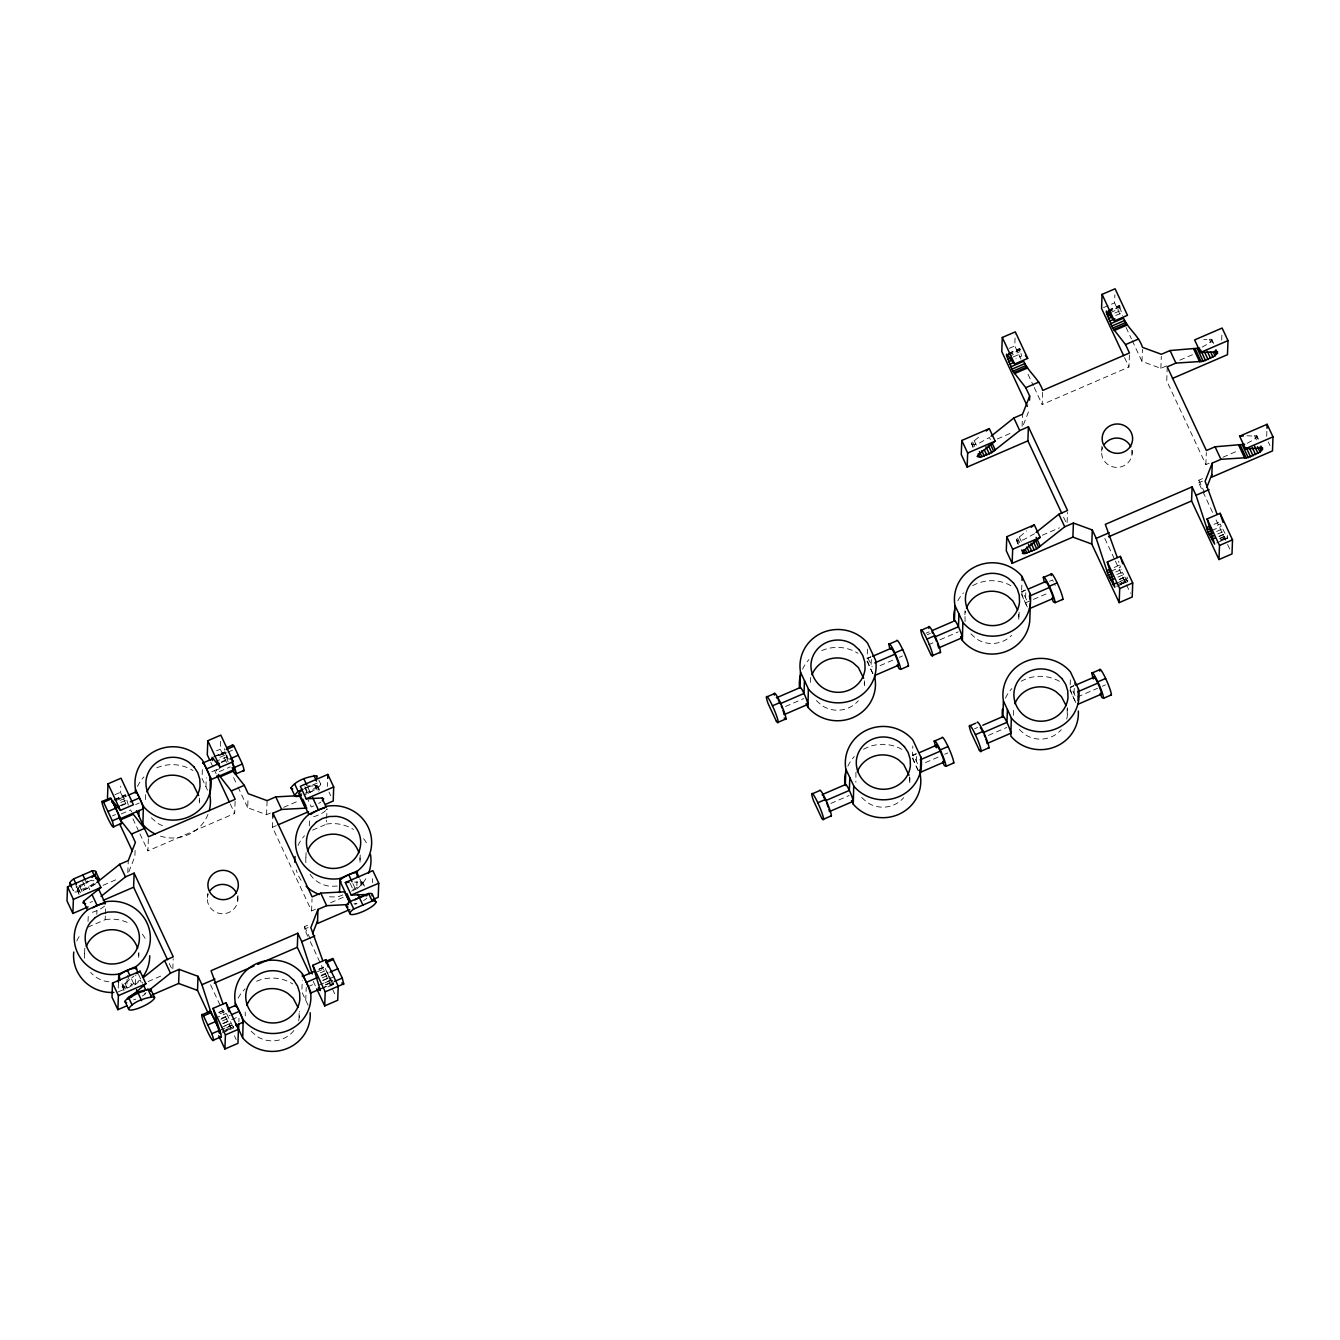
<?xml version="1.0" encoding="UTF-8"?>
<svg xmlns="http://www.w3.org/2000/svg" width="1340" height="1340" viewBox="0 0 1340 1340"><rect width="100%" height="100%" fill="white"/><g stroke="black" fill="none" stroke-linecap="round" stroke-linejoin="round"><path stroke-width="0.75" stroke-dasharray="5 3.75" d="M84.638 953.142L84.855 947.162M88.038 921.434L88.306 913.763M96.832 914.299L96.966 910.647M87.82 927.179L105.173 919.692L105.307 915.856M105.391 913.93L105.659 906.259M125.809 803.615L120.499 792.275L120.734 786.245M118.238 988.099L118.456 982.337M127.819 872.658L128.255 860.598M127.116 979.054L126.781 988.183L135.742 984.264A38.073 36.682 2.1 0 0 140.064 980.294M135.106 850.465L134.888 856.495L128.456 872.843M135.457 984.448L135.809 974.85M138.858 952.522L138.64 958.485A27.135 26.147 2.1 0 0 138.656 953.36M145.524 794.67L145.49 802.493M235.12 801.337L234.684 813.397L147.903 850.867L148.422 836.797M172.827 968.904L173.195 958.854M199.593 798.037L199.375 804.017L199.258 800.164M202.173 774.637L202.457 766.949M205.941 786.831L206.276 777.702M207.449 897.582L207.6 893.562M226.494 762.427L220.296 749.194L220.597 741.154M237.766 900.58L237.984 894.55M238.872 1021.934L239.006 1018.283M270.378 813.062L266.593 814.703L247.699 807.769L248.067 797.719M266.593 814.703L267.096 800.633M315.386 909.307L311.6 910.949L272.456 827.266L272.824 817.216M298.602 1020.795A27.135 26.147 2.1 0 0 299.189 1017.428L299.406 1011.449M305.905 857.583L306.14 851.62M308.099 1005.268L301.835 991.885L302.254 980.361M307.798 936.308L304.448 929.123L304.548 926.576L310.126 924.165M309.305 825.875L309.59 818.204M305.755 1000.243L306.224 987.463M311.6 910.949L312.036 898.889M327.396 786.463L327.546 782.443M312.572 830.13L326.458 824.134L326.591 820.298M326.659 818.388L327.01 808.791A9.514 2.295 -25.1 0 1 326.692 809.578M351.532 891.134L356.741 888.889L357.01 881.218M360.209 854.987L359.924 862.943A27.135 26.147 2.1 0 0 359.924 857.801M372.42 882.708L372.553 878.688M810.533 677.42L810.499 685.243M855.942 772.376L855.858 782.192M864.601 680.787L864.384 686.75L864.267 682.914M867.482 649.062L867.131 658.66L870.782 657.086M871.134 664.456L871.335 658.979M909.944 777.736L909.726 783.716L909.508 776.882M917.498 763.666A9.514 1.139 66.6 0 0 912.473 755.609L912.825 746.011M916.493 761.422L916.694 755.944M965.068 621.525L964.984 610.722M1020.963 359.154L1014.782 345.938L1015.218 333.878M1022.085 426.304L1022.537 414.244M1019.137 612.095L1018.852 620.052L1018.635 613.234M1021.666 590.035L1021.884 584.274M1025.602 597.757L1025.87 590.454M1129.402 354.983L1128.95 367.043L1042.185 404.512L1042.688 390.442M1067.109 522.55L1067.477 512.5M1066.741 719.027A27.135 26.147 2.1 0 0 1067.327 715.66L1067.611 707.704M1070.342 679.882L1070.074 687.554L1073.708 685.98M1074.077 693.366L1074.479 682.412M1101.731 451.228L1101.949 445.198M1119.872 314.18L1114.578 302.84L1114.863 294.8M1132.032 454.243L1132.183 450.223M1166.554 365.904L1160.859 368.349L1141.965 361.432L1142.417 349.355M1160.859 368.349L1161.294 356.289M1167.241 366.842L1166.738 380.912L1205.866 464.595L1209.668 462.97M1212.549 512.332L1198.73 482.769L1198.814 480.222L1202.533 478.615M1205.866 464.595L1206.318 452.535M1221.678 340.109L1221.896 334.079M1266.685 436.354L1266.903 430.324M1023.442 424.68L1029.17 410.141M78.976 894.467L77.352 889.392L87.469 880.983M123.983 990.712L122.359 985.637L134 976.023M972.941 447.526L971.617 443.038L980.244 435.835M1017.948 543.772L1016.625 539.283L1026.758 530.875M128.305 805.055L125.323 794.871L112.761 800.734M222.423 1032.805L233.579 1027.981L233.227 1024.849L222.072 1029.673M324.9 982.873L332.337 979.657L333.56 984.465L330.193 980.26L325.285 968.318L314.113 973.142M1008.25 353.76L1020.058 348.769L1021.532 356.155L1015.954 358.55M1107.56 312.187L1120.575 306.575L1119.386 305.42L1122.367 315.62M1227.289 535.414L1227.658 538.529L1220.237 524.057L1214.643 526.469M95.174 883.847L84.135 889.944L78.239 891.167L76.983 890.279M144.469 993.912L146.043 992.655M1034.447 533.739L1023.408 539.836L1017.529 541.058L1016.273 540.188M318.702 803.447L320.746 802.124M356.741 888.889L357.026 888.722A38.073 36.682 2.1 0 0 366.925 876.846M1202.215 347.043L1209.149 343.208L1212.08 339.941L1203.789 339.439M307.932 793.397L314.866 789.562L317.815 786.295L307.681 785.893M1247.222 443.289L1254.156 439.453L1257.088 436.187L1246.971 435.785M352.939 889.643L359.891 885.807L362.822 882.541L354.531 882.038M1009.204 348.333L1014.782 345.938M1103.423 307.664L1114.578 302.84M1008.434 353.341L1019.589 348.517M1108.23 310.243L1119.386 305.42M1108.046 310.662L1119.855 305.671M1008.384 354.832L1019.539 350.008M1108.18 311.734L1119.335 306.91M1007.764 355.284L1020.779 349.673M1008.802 356.457L1019.958 351.649M1110.441 312.572L1119.737 308.552M1013.191 356.959L1020.628 353.743M1114.847 313.058L1120.424 310.646M1115.734 315.47L1121.312 313.058M114.922 794.687L120.499 792.275M216.578 750.802L220.296 749.194M114.168 799.679L125.323 794.871M213.948 756.597L225.103 751.774M113.984 800.114L125.139 795.29M213.78 757.016L224.936 752.209L228.102 761.974M218.135 755.241L225.572 752.025L226.292 752.929L218.856 756.129M119.21 798.824L126.496 795.675M219.207 755.626L226.527 752.477M115.357 800.834L126.513 796.01M227.917 752.176L232.557 750.182M120.098 800.399L125.675 798.004M219.894 757.318L225.472 754.906M120.784 802.493L126.362 800.097M214.986 761.823L226.142 757M119.813 805.708L127.25 802.493M221.469 761.823L227.046 759.412M121.236 805.792L128.523 802.643M221.234 762.611L230.379 758.658M135.625 804.603L139.276 803.029M211.904 771.673L219.224 768.524M219.944 768.524L216.226 770.131L217.365 772.46L230.379 766.849M112.392 815.909L115.525 814.569M121.287 813.95L130.583 809.946L131.655 811.923M997.345 438.967L1012.521 432.418M1179.837 360.159L1193.136 354.43M79.043 885.623L93.817 879.241M304.515 788.506L317.396 782.945L320.696 784.034A14.321 3.451 -25.1 0 1 304.13 794.855M103.063 885.321L118.255 878.755M283.661 807.333L298.853 800.767M272.456 827.266L276.258 825.624M1042.352 535.213L1059.438 527.843M1222.951 457.225L1238.143 450.675M1198.73 482.769L1202.449 481.177M867.298 658.275L870.933 656.701M1025.401 590.002L1021.75 591.577A9.514 1.139 66.6 0 1 1026.608 600.019M926.041 633.217L929.139 631.877M1021.599 591.945L1025.251 590.37M1049.455 581.309L1052.57 579.969L1055.183 585.547M927.213 634.758L930.328 633.401M118.104 991.935L125.039 988.937M342.856 894.885L339.053 896.477A38.073 36.682 2.1 0 1 329.121 896.745M148.07 981.567L163.262 975.001M330.578 902.758L343.861 897.013M785.525 706.465L803.816 698.576M880.078 665.645L892.842 660.134M899.341 657.32L902.473 655.964M928.319 644.808L934.499 642.145M939.993 639.766L958.284 631.877M1025.418 602.883L1049.12 592.649M1114.177 567.473L1119.754 565.061L1118.515 561.259M1213.973 524.375L1219.551 521.964M1111.145 571.175L1120.441 567.155L1119.754 565.061M1115.751 571.979L1121.329 569.567L1120.441 567.155M1211.829 530.489L1221.125 526.469M1116.806 574.525L1122.384 572.13L1121.329 569.567M1216.603 531.444L1222.18 529.032M1117.945 577.071L1123.523 574.659L1127.392 581.376L1119.955 584.592M1217.742 533.973L1223.32 531.561M304.448 929.123L308.166 927.514M1119.084 579.416L1124.662 577.004M1218.881 536.318L1224.458 533.906M1119.386 579.617L1126.823 576.401L1127.493 578.495L1116.337 583.319M1219.182 536.519L1226.619 533.32M1120.156 581.393L1125.734 578.981M1219.953 538.312L1225.531 535.899M1219.852 538.613L1225.43 536.218M1121.094 582.883L1126.672 580.488M1220.891 539.802L1226.469 537.39M1116.756 584.96L1127.911 580.136M1220.271 540.255L1227.708 537.038M1221.611 540.707L1227.189 538.295M1120.592 584.424L1128.029 581.208M1216.67 542.934L1227.825 538.111M1116.706 586.451L1127.861 581.627M218.956 1012.253L224.45 1009.891M318.97 969.071L324.431 966.71M218.789 1012.638L224.283 1010.26M318.803 969.44L326.106 966.291M219.911 1013.811L225.489 1011.415L233.579 1027.981M215.003 1018.316L226.159 1013.509M320.377 972.823L325.955 970.411M221.485 1018.316L227.063 1015.921M321.282 975.235L326.859 972.823M220.983 1019.238L230.128 1015.284M320.997 976.039L328.283 972.89M222.541 1020.879L228.118 1018.467M322.32 977.798L327.898 975.386M222.624 1023.559L229.927 1020.393M231.77 1019.606L237.247 1017.244M308.033 986.675L315.335 983.526M322.622 980.377L329.925 977.228M223.663 1023.425L229.257 1021.013M323.459 980.327L329.037 977.915M329.875 978.518L334.565 976.492M224.819 1025.77L230.396 1023.358M319.037 985.084L330.193 980.26M221.385 1027.579L230.681 1023.559M220.313 1030.159L231.468 1025.334M325.687 984.649L331.265 982.253M325.587 984.967L333.024 981.768M226.628 1029.371L233.947 1026.206M321.031 988.551L333.928 983.041A9.514 1.139 66.6 0 1 327.982 972.689M222.49 1031.314L233.78 1026.591M322.27 988.217L333.777 983.409M225.673 1030.946L233.763 1027.562M327.982 986.876L333.56 984.465M912.641 755.224L916.275 753.649M1073.876 685.611L1070.225 687.186A9.514 1.139 66.6 0 1 1075.082 695.628M912.473 755.609L916.125 754.035M974.515 728.826L977.597 727.486M830.867 803.431L849.158 795.524M925.421 762.594L940.01 756.296M944.683 754.269L947.816 752.929M988.451 735.375L1006.759 727.469M1077.527 696.917L1097.594 688.257M1102.284 686.231L1105.4 684.874M313.811 805.943L311.282 806.948L307.932 799.762M89.998 902.49L92.527 901.502M353.944 903.914L356.289 903.194M326.458 824.134L326.776 824.05A38.073 36.682 2.1 0 1 353.509 829.46M105.173 919.692L105.492 919.592A38.073 36.682 2.1 0 1 130.516 924.014M337.295 886.075L330.209 886.259A27.135 26.147 2.1 0 1 309.841 873.965M970.847 633.87L976.006 638.56A27.135 26.147 2.1 0 0 1011.616 635.327M1019.304 729.479L1024.48 734.169A27.135 26.147 2.1 0 0 1061.28 729.647M816.378 700.569L821.537 705.259A27.135 26.147 2.1 0 0 858.337 700.736M861.721 797.518L866.88 802.208A27.135 26.147 2.1 0 0 903.679 797.702M151.37 817.819L156.529 822.509A27.135 26.147 2.1 0 0 162.777 825.758M251.166 1031.247L256.342 1035.921A27.135 26.147 2.1 0 0 294.214 1030.075M971.266 443.942L972.522 444.813L978.401 443.59L989.439 437.493L991.114 441.094M121.99 986.525L123.246 987.413L129.142 986.19L140.181 980.093L141.856 983.677M1268.293 441.966L1269.968 445.55M1211.779 339.338L1213.755 343.526M1256.786 435.584L1258.461 439.168M1210.824 339.07L1212.499 342.655M1255.831 435.316L1257.523 438.9M1209.3 339.137L1210.975 342.722M1254.307 435.383L1256.82 440.76M1198.814 480.222L1204.694 492.768M1126.069 327.412L1131.362 338.752M1132.25 340.628L1141.965 361.432M1216.083 519.903L1226.686 542.583M1227.574 544.459L1231.108 552.03M1124.528 357.596L1128.95 367.043M1028.031 374.279L1033.341 385.618M1034.229 387.511L1042.185 404.512M1104.797 538.429L1114.528 559.216M1115.416 561.108L1130.441 593.235M1063.541 517.123L1066.154 522.701M974.197 440.659L976.709 446.036M1019.204 536.905L1021.717 542.281M972.622 441.932L975.135 447.309M1017.63 538.178L1020.142 543.554M971.617 443.038L973.292 446.639M1016.625 539.283L1018.316 542.884M1016.574 540.774L1018.249 544.375M1069.973 690.117L1077.025 705.175M1021.499 594.508L1028.55 609.583M867.047 661.206L874.082 676.281M912.389 758.172L919.424 773.23M329.003 792.057L330.678 795.659M318.937 780.265L320.696 784.034M317.513 785.692L320.026 791.069M362.52 881.938L364.497 886.125M316.558 785.424L319.071 790.801M361.566 881.67L363.241 885.254M305.486 788.171A9.514 2.295 -25.1 0 1 316.324 785.927L318.786 791.203M359.773 878.839L363.073 885.891M315.017 785.491L317.547 790.868M360.041 881.737L361.716 885.321M307.748 787.116L311.031 794.151M352.839 883.546L355.318 888.839M304.917 786.58L307.547 792.242M350.175 883.378L353.475 890.43M304.867 787.87L307.513 793.531M304.548 926.576L310.411 939.122M233.562 777.535L237.096 785.089M237.984 786.982L247.699 807.769M310.327 941.685L335.067 994.598M210.816 762.376L216.125 773.716M230.262 803.95L234.684 813.397M313.208 981.316L315.872 986.994M202.022 778.473L207.516 790.181M132.878 818.74L139.075 831.972M139.946 833.865L147.903 850.867M210.531 984.766L230.849 1028.232M234.399 1035.803L236.158 1039.572M169.276 963.46L171.889 969.054M138.489 974.364L142.593 983.158M84.688 878.873L89.73 889.659M131.555 979.071L134.017 984.347M127.25 975.403L132.174 985.955M82.661 881.469L86.196 889.006M79.931 887.013L82.444 892.39M124.938 983.259L127.451 988.635M78.356 888.286L80.869 893.663M123.364 984.531L125.876 989.908M75.911 885.171L79.311 892.423M121.957 983.627L125.24 990.662M77.352 889.392L79.026 892.976M122.359 985.637L124.034 989.222M71.523 887.03L73.281 890.799A14.321 3.451 -25.1 0 1 77.201 886.427M1122.384 572.13L1123.523 574.659M1067.109 708.843L1067.327 715.66M1013.308 710.301L1013.543 717.118M299.055 1013.576L299.189 1017.428M245.17 1012.069L245.304 1015.904M1131.915 450.407A15.226 14.673 2.1 0 1 1115.366 467.325A15.226 14.673 2.1 0 1 1102.636 447.51M237.632 896.762A15.226 14.673 2.1 0 1 221.083 913.679A15.226 14.673 2.1 0 1 208.353 893.847M1026.44 604.96A9.514 1.139 66.6 0 1 1021.7 592.9M957.832 600.789A38.073 36.682 2.1 0 1 963.426 592.9M972.656 585.647A38.073 36.682 2.1 0 1 1012.437 586.585M964.85 614.692A27.135 26.147 2.1 0 1 965.437 611.325M872.926 673.417A9.514 1.139 66.6 0 1 867.617 661.056M867.7 658.493A9.514 1.139 66.6 0 1 872.156 666.717M802.526 669.23A38.073 36.682 2.1 0 1 808.958 659.598M821.738 650.604A38.073 36.682 2.1 0 1 857.985 653.284M1074.898 700.569A9.514 1.139 66.6 0 1 1070.174 688.509M1005.452 698.14A38.073 36.682 2.1 0 1 1011.901 688.492M1021.13 681.256A38.073 36.682 2.1 0 1 1060.911 682.177M918.269 770.383A9.514 1.139 66.6 0 1 912.959 758.005M847.868 766.195A38.073 36.682 2.1 0 1 854.3 756.547M863.529 749.294A38.073 36.682 2.1 0 1 903.327 750.232M228.252 759.244A9.514 1.139 66.6 0 1 226.845 755.241M207.985 814.402A38.073 36.682 2.1 0 1 158.907 835.607M137.501 786.496A38.073 36.682 2.1 0 1 143.95 776.848M156.713 767.854A38.073 36.682 2.1 0 1 192.96 770.534M227.214 758.256A14.321 1.709 66.6 0 1 225.12 752.243M224.567 750.048A14.321 1.709 66.6 0 1 224.4 748.625M238.168 998.166A38.073 36.682 2.1 0 1 245.136 988.853M256.526 981.265A38.073 36.682 2.1 0 1 292.773 983.945M332.839 984.297A14.321 1.709 66.6 0 1 326.943 971.701M93.8 883.194A9.514 2.295 -25.1 0 1 80.685 889.525A9.514 2.295 -25.1 0 1 80.819 885.606A9.514 2.295 -25.1 0 1 93.901 880.631M104.52 906.125A9.514 2.295 -25.1 0 1 90.852 912.557M145.507 993.727A9.514 2.295 -25.1 0 1 142.291 996.039M135.692 999.138A9.514 2.295 -25.1 0 1 133.615 999.791M76.765 940.981A38.073 36.682 2.1 0 1 80.718 934.315M142.325 934.181A38.073 36.682 2.1 0 1 146.345 940.831M108.925 981.818A27.135 26.147 2.1 0 1 90.634 972.304M84.621 958.268A27.135 26.147 2.1 0 1 85.224 949.759M95.458 883.898A14.321 3.451 -25.1 0 1 73.683 891.602M316.324 785.927A9.514 2.295 -25.1 0 1 305.319 793.113M325.804 810.566A9.514 2.295 -25.1 0 1 312.136 816.998M366.808 898.252A9.514 2.295 -25.1 0 1 363.609 900.564M357.01 903.663A9.514 2.295 -25.1 0 1 354.933 904.316M301.081 880.313A38.073 36.682 2.1 0 1 296.19 869.827M298.05 845.423A38.073 36.682 2.1 0 1 304.498 835.775M363.609 838.639A38.073 36.682 2.1 0 1 367.629 845.272M305.905 862.709A27.135 26.147 2.1 0 1 306.491 854.216"/><path stroke-width="1.5" d="M85.643 903.646L82.862 902.842L84.219 900.832L100.885 887.499L95.023 874.936L67.519 886.829L67 900.899L72.879 913.445L88.055 906.895M72.879 913.445L73.382 899.375L67.519 886.829M107.485 797.903L108.004 783.833L121.019 778.205L133.43 804.737L120.416 810.365L112.309 800.482L112.242 801.973M127.87 999.087L145.909 983.744L140.03 971.182L112.527 983.074L112.007 997.144L117.886 1009.69L127.367 1005.586M118.456 982.337L118.758 974.029L136.395 966.358A38.073 36.682 2.1 0 0 146.998 922.925A38.073 36.682 2.1 0 0 106.162 901.686L88.189 909.458A38.073 36.682 2.1 0 0 77.586 952.891A38.073 36.682 2.1 0 0 118.439 974.13L118.758 974.029M117.886 1009.69L118.406 995.62L112.527 983.074M135.541 789.545L143.548 806.563A38.073 36.682 2.1 0 0 188.689 816.898A38.073 36.682 2.1 0 0 210.614 777.602L202.508 760.283A38.073 36.682 2.1 0 0 157.383 749.948A38.073 36.682 2.1 0 0 135.457 789.243L135.457 792.107L128.154 795.256M167.534 959.742L133.615 887.214L134.134 873.144L125.458 876.896L101.036 896.41M138.807 815.826L139.008 810.348M137.668 972.606L136.111 966.542M155.256 834.049A38.073 36.682 2.1 0 1 142.894 824.469L143.38 806.295M152.056 994.933L178.622 983.46L179.141 969.389L198.035 976.324L201.938 984.699L211.854 1015.134M208.119 1013.074L197.516 990.394L198.035 976.324M212.457 760.517L212.089 757.402L220.212 767.267L233.227 761.639L220.815 735.124L207.8 740.735L207.281 754.805L209.928 760.483M210.514 777.301L209.961 795.524A38.073 36.682 2.1 0 1 209.208 810.75M224.902 1048.986L225.422 1034.899L213.027 1008.384L226.041 1002.755L238.436 1029.288L237.934 1043.358L224.902 1048.986L218.722 1035.753M235.354 1002.957L243.361 1019.975A38.073 36.682 2.1 0 0 288.485 1030.309A38.073 36.682 2.1 0 0 310.411 991.03L302.304 973.694A38.073 36.682 2.1 0 0 257.18 963.36A38.073 36.682 2.1 0 0 235.254 1002.655L235.254 1005.519L227.951 1008.685M238.604 1029.237L238.805 1023.76M310.193 1012.739A38.073 36.682 2.1 0 1 286.006 1048.952A38.073 36.682 2.1 0 1 242.708 1037.88L243.177 1019.707M272.824 817.216L272.975 813.196L281.651 809.444L306.927 808.087M309.674 973.761L297.312 947.296L297.815 933.226L211.05 970.696L223.009 1003.794M302.488 973.979L302.404 976.525L315.168 971.014M310.31 990.712L310.227 993.275L321.165 988.551M348.434 904.517L326.659 905.689L317.982 909.441L317.463 923.511L349.74 909.575M327.697 778.423L327.848 774.403L300.344 786.279L306.207 798.841L322.421 797.97L323.677 798.841L322.32 800.851M324.699 1005.888L325.218 991.818L312.806 965.286L325.821 959.675L338.233 986.19L337.714 1000.26L324.699 1005.888L316.743 988.87M327.848 774.403L333.71 786.965L333.208 801.035L325.603 804.318M339.522 892.541L340.042 878.471L357.68 870.816A38.073 36.682 2.1 0 0 368.282 827.366A38.073 36.682 2.1 0 0 327.429 806.144L309.473 813.899A38.073 36.682 2.1 0 0 298.87 857.349A38.073 36.682 2.1 0 0 339.707 878.571L340.042 878.471M357.16 877.382L357.395 870.983M368.383 894.484L351.214 895.087L345.352 882.524L372.855 870.648L378.734 883.211L378.215 897.281L372.52 899.743M807.25 704.538A9.514 1.139 66.6 0 0 805.022 695.711A9.514 1.139 66.6 0 0 799.997 687.638L800.466 671.976A38.073 36.682 2.1 0 1 822.392 632.698A38.073 36.682 2.1 0 1 867.516 643.033L875.623 660.352A38.073 36.682 2.1 0 1 853.697 699.648A38.073 36.682 2.1 0 1 808.573 689.313L800.566 672.295M804.469 680.67L804 693.45L780.232 703.718A9.514 1.139 66.6 0 0 778.255 699.882M898.671 665.159L874.97 675.394L874.97 678.258A38.073 36.682 2.1 0 1 853.044 717.553A38.073 36.682 2.1 0 1 807.903 707.219L808.389 689.028M845.909 769.244L853.915 786.262A38.073 36.682 2.1 0 0 899.04 796.596A38.073 36.682 2.1 0 0 920.965 757.318L912.858 739.981A38.073 36.682 2.1 0 0 867.734 729.647A38.073 36.682 2.1 0 0 845.808 768.942L845.339 784.604L823.396 794.084M849.811 777.619L849.342 790.416L825.574 800.683A9.514 1.139 66.6 0 0 823.597 796.831M920.865 757L920.312 775.224A38.073 36.682 2.1 0 1 898.386 814.502A38.073 36.682 2.1 0 1 853.262 804.168L853.731 785.994M955.018 605.596L963.025 622.614A38.073 36.682 2.1 0 0 1008.166 632.949A38.073 36.682 2.1 0 0 1030.091 593.654L1021.985 576.317A38.073 36.682 2.1 0 0 976.843 565.982A38.073 36.682 2.1 0 0 954.918 605.278L954.465 620.939A9.514 1.139 66.6 0 1 959.959 630.152A9.514 1.139 66.6 0 1 961.082 637.036M961.785 440.475L961.266 454.545L967.145 467.091L1027.88 440.86L1028.4 426.79L1019.723 430.542L991.7 452.652L979.925 457.292L977.128 456.488L978.501 454.478L995.168 441.145L989.288 428.599L961.785 440.475L967.664 453.02L967.145 467.091M958.938 613.955L958.469 626.752L934.683 637.019A9.514 1.139 66.6 0 1 936.626 641.558M1030.393 603.218L1029.74 621.14A38.073 36.682 2.1 0 1 1002.839 652.53A38.073 36.682 2.1 0 1 962.371 640.52L962.857 622.33M1029.539 400.091L1029.673 396.071L1025.77 387.696L1012.923 371.197L1006.524 355.636L1006.575 354.145L1014.682 364.011L1027.696 358.383L1015.301 331.868L1002.287 337.479L1001.767 351.549L1027.395 406.355M1006.792 536.72L1006.29 550.79L1012.152 563.336L1072.904 537.106L1091.782 544.04L1119.185 602.631L1132.2 597.004L1132.719 582.933L1120.307 556.402L1107.292 562.03L1114.847 587.255L1108.314 575.178L1096.221 538.345L1092.301 529.97L1073.407 523.035L1064.73 526.788L1036.708 548.898L1024.932 553.537L1022.453 553.336L1023.509 550.723L1040.175 537.39L1034.312 524.844L1006.792 536.72L1012.672 549.266L1012.152 563.336M1003.493 701.205L1011.499 718.223A38.073 36.682 2.1 0 0 1056.624 728.541A38.073 36.682 2.1 0 0 1078.549 689.263L1070.459 671.926A38.073 36.682 2.1 0 0 1025.318 661.591A38.073 36.682 2.1 0 0 1003.392 700.887L1002.923 716.548L982.806 725.242M1007.412 709.563L1006.943 722.361A9.514 1.139 66.6 0 1 1010.595 733.667M1011.315 717.938L1010.846 736.129A38.073 36.682 2.1 0 0 1054.145 747.201A38.073 36.682 2.1 0 0 1078.332 710.987M1022.018 580.438L1022.152 576.602M1029.773 599.097L1029.991 593.335M1072.904 537.106L1073.407 523.035M1078.03 700.452L1078.466 688.944M1091.782 544.04L1092.301 529.97M1010.695 366.875L1023.71 361.247C1028.333 372.101 1039.203 378.969 1042.688 390.442L1129.469 352.973L1125.55 344.598L1112.702 328.099L1106.321 312.538L1106.371 311.048L1114.478 320.913L1127.493 315.302L1115.098 288.77L1102.066 294.381L1101.564 308.468L1123.657 355.703M1119.185 602.631L1119.704 588.562L1107.292 562.03M1192.098 486.872L1196 495.247L1208.111 532.097L1214.626 544.157L1207.089 518.932L1220.103 513.32L1232.515 539.836L1231.996 553.923L1218.981 559.534L1191.578 500.959L1192.098 486.872L1105.316 524.359L1117.275 557.457M1212.264 463.087L1211.745 477.157L1272.481 450.927L1273 436.857L1267.121 424.294L1239.617 436.17L1245.497 448.732L1262.665 448.146L1260.035 452.016L1248.21 457.56L1220.941 459.335L1212.264 463.087L1205.112 481.261L1217.072 514.359M1218.981 559.534L1219.5 545.464L1207.089 518.932M1244.693 444.277L1215.062 446.79L1206.385 450.525L1167.241 366.842L1175.917 363.09L1203.203 361.314L1215.012 355.77L1217.641 351.901L1200.489 352.487L1194.61 339.925L1222.113 328.049L1227.993 340.611L1227.474 354.681L1172.433 378.45M1266.987 428.314L1267.121 424.294M317.982 909.441L310.83 927.615L322.806 960.713M312.555 933.678L317.563 920.949M1029.673 396.071L1022.537 414.244L1013.861 417.979L991.064 436.204M1206.838 487.325L1211.829 474.594M124.972 1001.332C130.03 993.677 142.308 990.025 150.683 989.255L154.602 997.597A14.321 3.451 -25.1 0 1 141.42 1007.077A14.321 3.451 -25.1 0 1 128.506 1008.869L124.972 1001.332A14.321 3.451 -25.1 0 0 126.664 1002.504M128.506 1008.869C133.564 1001.215 145.842 997.563 154.201 996.793L154.602 997.597M300.998 795.826A14.321 3.451 -25.1 0 1 294.599 795.307L291.065 787.786C296.123 780.131 308.401 776.48 316.776 775.709L317.178 776.513A14.321 3.451 -25.1 0 1 316.692 777.702M294.599 795.307L298.083 791.287L302.907 789.21M101.974 801.488L103.599 802.208L112.309 820.834L113.749 826.68L121.555 823.296L120.114 817.467L110.634 797.886L101.974 801.488A14.321 1.709 66.6 0 0 107.719 817.936A14.321 1.709 66.6 0 0 113.749 826.68M907.599 666.248L908.453 665.997A14.321 1.709 66.6 0 0 902.708 649.565A14.321 1.709 66.6 0 0 896.678 640.822L888.872 644.188A14.321 1.709 66.6 0 1 894.902 652.932A14.321 1.709 66.6 0 1 900.648 669.38L899.006 668.66L897.264 664.925M952.941 763.197L953.795 762.962A14.321 1.709 66.6 0 0 948.05 746.514A14.321 1.709 66.6 0 0 942.02 737.787L934.215 741.154A14.321 1.709 66.6 0 1 940.245 749.898A14.321 1.709 66.6 0 1 945.99 766.329L944.365 765.609L942.623 761.891M1062.05 599.549L1062.905 599.298A14.321 1.709 66.6 0 0 1057.159 582.867A14.321 1.709 66.6 0 0 1051.13 574.123L1043.324 577.49A14.321 1.709 66.6 0 1 1049.354 586.233A14.321 1.709 66.6 0 1 1055.099 602.682L1053.475 601.962L1051.733 598.226M1110.525 695.142L1111.379 694.907A14.321 1.709 66.6 0 0 1105.634 678.476A14.321 1.709 66.6 0 0 1099.604 669.732L1091.799 673.099A14.321 1.709 66.6 0 1 1097.828 681.842A14.321 1.709 66.6 0 1 1103.574 698.274L1101.949 697.554L1100.207 693.835M92.008 877.365L95.023 874.936M96.798 882.558L119.578 864.333L128.255 860.598L135.407 842.424L131.488 834.049L119.578 819.042L143.28 808.841M137.015 973.611L140.03 971.182M143.43 977.497L164.586 960.579L173.262 956.844L134.134 873.144M149.31 990.042L170.465 973.142L179.141 969.389M986.274 431.011L989.288 428.599M1031.281 527.256L1034.312 524.844M1036.088 532.449L1058.868 514.225L1067.544 510.49L1028.4 426.79M1106.723 314.18L1110.441 312.572M1007.613 359.354L1011.332 357.747M1107.409 316.274L1111.128 314.666M1008.518 361.767L1012.236 360.159M1108.297 318.685L1112.016 317.078M1009.556 364.329L1013.275 362.721M1109.352 321.231L1114.93 318.836M1110.492 323.778L1123.506 318.149C1128.112 329.003 1138.983 335.871 1142.484 347.345L1161.378 354.279L1170.054 350.544L1199.685 348.031M1011.851 369.203L1024.866 363.592M1111.63 326.123L1124.662 320.495M1012.923 371.197L1025.938 365.569M1112.702 328.099L1125.734 322.488M1013.844 372.688L1026.859 367.076M1113.64 329.59L1126.655 323.978M1014.564 373.592L1027.579 367.964M1114.361 330.494L1127.375 324.883M1025.77 387.696L1038.785 382.084M1125.55 344.598L1138.581 338.986M227.515 747.284L232.205 745.258A14.321 1.709 66.6 0 1 234.031 746.229L242.356 764.018A14.321 1.709 66.6 0 1 243.126 770.668M103.599 802.208L111.404 798.841M226.226 749.596L234.031 746.229M202.591 763.113L213.562 758.373M107.954 811.521L119.411 806.58M130.349 801.856L139.461 797.92M206.595 768.926L219.408 763.398M230.379 758.658L238.118 755.325M233.11 770.852A14.321 1.709 66.6 0 0 234.55 767.401L242.356 764.018M112.309 820.834L120.114 817.467M210.413 779.863L234.198 769.579M967.664 453.02L995.168 441.145M1200.489 352.487L1227.993 340.611M120.298 819.946L133.313 814.318L144.502 828.422L148.422 836.797L235.203 799.327L231.284 790.952L218.437 774.453M220.095 776.848L233.11 771.22L244.299 785.341L248.218 793.699L267.096 800.633L275.772 796.881L301.048 795.541M236.175 773.8L243.981 770.433M131.488 834.049L144.502 828.422M231.284 790.952L244.299 785.341M71.439 884.433A14.321 3.451 -25.1 0 1 73.683 878.889L92.142 870.916A14.321 3.451 -25.1 0 1 95.391 873.177M73.382 899.375L100.885 887.499M306.207 798.841L333.71 786.965M103.247 900.329L133.615 887.214M278.151 824.804L308.518 811.688M1012.672 549.266L1040.175 537.39M1245.497 448.732L1273 436.857M1096.221 538.345L1109.235 532.717M1196 495.247L1209.032 489.636M1108.582 536.787L1191.578 500.959M766.43 697.068L774.235 693.684M920.898 630.37L928.704 626.986M349.572 902.607L344.531 891.854L320.796 893.127L312.12 896.879L272.975 813.196M778.054 697.118L799.997 687.638M872.608 656.298L890.832 648.409M932.506 630.42L952.623 621.726M1028.886 588.796L1045.3 581.711M772.46 705.812L780.265 702.428M894.902 652.932L902.708 649.565M926.928 639.113L934.734 635.73M1049.354 586.233L1057.159 582.867M874.785 662.881L894.852 654.221M1029.254 596.183L1049.304 587.523M118.406 995.62L145.909 983.744M351.214 895.087L378.734 883.211M1106.74 570.673L1110.458 569.081M1206.536 527.591L1210.255 525.983M1107.426 572.766L1111.145 571.175M1207.206 529.685L1210.925 528.077M347.965 907.029A14.321 3.451 -25.1 0 1 350.209 901.485L368.684 893.512A14.321 3.451 -25.1 0 1 371.917 895.773M784.051 714.656L807.819 704.388M938.502 647.957L962.288 637.689M1029.422 608.695L1053.123 598.461M1108.314 575.178L1112.033 573.57M1208.111 532.097L1211.829 530.489M1109.369 577.741L1113.088 576.133M1209.166 534.66L1212.884 533.052M778.205 722.243L786.01 718.877M900.648 669.38L908.453 665.997M932.674 655.545L940.479 652.178M1055.099 602.682L1062.905 599.298M1110.508 580.287L1114.227 578.679M1210.305 537.189L1214.023 535.581M372.202 901.05A14.321 3.451 -25.1 0 1 372.001 906.493A14.321 3.451 -25.1 0 1 353.542 914.466A14.321 3.451 -25.1 0 1 353.743 909.023L372.202 901.05L368.684 893.512M1211.444 539.534L1215.162 537.926M1112.719 584.608L1116.438 583M201.938 984.699L214.953 979.071M312.253 973.946L301.734 941.601L314.749 935.973M1119.704 588.562L1132.719 582.933M1219.5 545.464L1232.515 539.836M214.299 983.141L253.913 966.04M257.682 964.415L297.312 947.296M201.704 1014.95L209.509 1011.566M325.687 961.4L332.789 958.469L342.269 978.049L343.71 983.878L325.218 991.818M325.754 962.79L333.56 959.423M203.513 1015.904L211.854 1033.709A14.321 1.709 66.6 0 1 211.653 1039.153A14.321 1.709 66.6 0 1 203.328 1021.348A14.321 1.709 66.6 0 1 203.513 1015.904L211.335 1012.538L219.659 1030.343A14.321 1.709 66.6 0 1 220.413 1036.993M207.75 1024.932L215.489 1021.599M231.954 1014.497L239.274 1011.332M306.408 982.337L317.346 977.614M330.109 972.103L337.915 968.736M211.854 1033.709L219.659 1030.343M334.464 981.416L342.269 978.049M235.773 1025.418L243.093 1022.252M213.479 1040.125L221.284 1036.741M225.422 1034.899L238.436 1029.288M811.772 794.017L819.594 790.65A14.321 1.709 66.6 0 1 827.132 802.777A14.321 1.709 66.6 0 1 830.499 816.06M969.373 725.979L975.621 723.265M919.776 752.46L936.174 745.375M1075.534 685.192L1093.775 677.32M817.802 802.76L825.607 799.394M940.245 749.898L948.05 746.514M975.403 734.705L983.208 731.339M1097.828 681.842L1105.634 678.476M920.128 759.847L940.194 751.187M983.158 732.628L1006.943 722.361A9.514 1.139 66.6 0 0 1003.04 717.503M1077.728 691.792L1097.778 683.132M853.161 801.337L829.393 811.605A9.514 1.139 66.6 0 0 828.907 809.209M920.312 772.343L944.013 762.108M1010.762 733.281L986.977 743.549A9.514 1.139 66.6 0 0 986.876 742.611M1077.896 704.304L1101.597 694.053M823.547 819.192L831.37 815.826M945.99 766.329L953.795 762.962M981.148 751.154L988.953 747.77M1103.574 698.274L1111.379 694.907M1239.617 436.17L1243.302 435.986M345.352 882.524L349.02 882.323M178.622 983.46L197.516 990.394M232.39 770.332L233.11 771.22M132.593 813.413L133.313 814.318M219.375 1032.453L220.564 1033.592L213.027 1008.384M1025.401 355.485L1027.696 358.383M230.916 758.742L233.227 761.639M318.25 987.865L320.361 990.511L312.806 965.286M1215.916 349.79L1217.591 353.392M1260.923 446.036L1262.598 449.637M1214.911 350.913L1216.586 354.497M1259.918 447.158L1261.61 450.743M1213.337 352.185L1215.012 355.77M1257.506 446.639L1260.035 452.016M1210.456 351.716L1212.985 357.093M1254.625 446.17L1257.992 453.339M1207.256 351.231L1210.606 358.4M1252.264 447.476L1255.613 454.645M1204.727 352.42L1208.077 359.589M1249.734 448.666L1253.084 455.834M1200.523 349.824L1205.548 360.594M1246.368 447.861L1250.555 456.84M1197.34 348.769L1203.203 361.314M1242.348 445.014L1248.21 457.56M1195.33 349.187L1201.193 361.733M1240.338 445.433L1246.217 457.979M1193.789 349.254L1199.668 361.817M1238.813 445.5L1244.676 458.062M1170.054 350.544L1175.917 363.09M1215.062 446.79L1220.941 459.335M1102.066 294.381L1114.478 320.913M1002.287 337.479L1014.682 364.011M1027.88 440.86L1061.816 513.404M1013.861 417.979L1019.723 430.542M1058.868 514.225L1064.73 526.788M991.952 442.887L995.319 450.056M1036.138 537.34L1040.326 546.301M990.377 444.143L993.744 451.329M1035.401 540.389L1038.751 547.574M988.35 445.483L991.7 452.652M1033.358 541.729L1036.708 548.898M985.972 446.79L989.339 453.958M1030.979 543.035L1034.346 550.204M984.28 449.771L986.793 455.148M1028.45 544.224L1031.817 551.393M981.751 450.759L984.28 456.136M1026.775 547.005L1029.288 552.381M979.406 451.496L981.919 456.873M1025.268 549.534L1026.943 553.119M978.25 453.707L979.925 457.292M1023.257 549.953L1024.932 553.537M1021.717 550.02L1023.392 553.604M960.629 636.885L962.187 640.235M806.161 703.601L807.735 706.934M851.503 800.549L853.077 803.899M372.403 894.584L375.92 902.122M313.878 775.408L316.508 781.069M322.086 798.238L326.19 807.032M357.294 873.546L358.953 877.063M304.214 779.579L306.86 785.24M312.672 797.669L318.434 809.98M348.718 874.735L352.018 881.787M357.797 894.132L362.922 905.12M302.74 799.126L306.09 806.295M346.909 893.579L350.259 900.748M350.209 901.485L353.743 909.023M294.566 783.749L298.083 791.287M298.971 793.431L308.837 814.519M339.941 881.033L349.841 902.205M299.524 795.608L305.386 808.154M346.29 905.857L349.807 913.394M275.772 796.881L281.651 809.444M320.796 893.127L326.659 905.689M232.054 762.058L234.55 767.401M207.8 740.735L220.212 767.267M297.815 933.226L301.734 941.601M217.013 775.592L229.375 802.057M136.462 810.801L142.727 824.201M236.259 1024.212L242.523 1037.612M108.004 783.833L120.416 810.365M119.863 824.368L132.241 850.816M119.578 864.333L125.458 876.896M164.586 960.579L170.465 973.142M95.86 871.988L99.395 879.509M147.785 988.97L151.303 996.508M92.142 870.916L94.788 876.561M98.306 888.47L104.905 902.574M143.413 984.917L145.892 990.193M82.946 875.137L84.688 878.873M92.209 894.952L97.15 905.538M127.434 970.277L129.896 975.553M136.479 989.624L141.655 1000.678M73.683 878.889L76.33 884.534M83.432 901.25L87.552 910.078M118.657 976.592L120.315 980.11M128.472 997.312L131.99 1004.849M69.764 883.261L71.523 887.03M1220.103 513.32L1223.068 522.399M1120.307 556.402L1122.686 563.688M325.821 959.675L328.2 966.944M226.041 1002.755L228.989 1011.851M1093.239 678.944L1091.799 673.099M935.655 746.983L934.215 741.154M1066.087 705.56L1061.33 696.482L1056.171 691.808A27.135 26.147 2.1 0 0 1014.933 703.668M1017.613 609.968L1012.856 600.889L1007.697 596.2A27.135 26.147 2.1 0 0 966.458 608.058M909.006 775.257L903.729 764.537L898.571 759.847A27.135 26.147 2.1 0 0 857.349 771.723M863.663 678.291L858.387 667.588L853.228 662.898A27.135 26.147 2.1 0 0 812.006 674.757M297.949 1007.328L293.192 998.25L288.033 993.56A27.135 26.147 2.1 0 0 246.794 1005.436M198.638 795.558L193.379 784.838L188.22 780.148A27.135 26.147 2.1 0 0 146.998 792.007M1044.044 581.108L1043.324 577.49M889.576 647.806L888.872 644.188M1099.604 669.732L1099.772 671.156M1051.13 574.123L1051.297 575.547M1104.512 444.143A15.226 14.673 2.1 0 1 1130.759 446.739M210.246 890.48A15.226 14.673 2.1 0 1 236.493 893.093M931.886 631.86A9.514 1.139 66.6 0 1 932.724 633.183M937.43 643.686A9.514 1.139 66.6 0 1 938.402 647.002M1045.418 582.666A9.514 1.139 66.6 0 1 1049.823 588.645A9.514 1.139 66.6 0 1 1052.553 598.611M953.996 621.291A38.073 36.682 2.1 0 1 954.566 609.834M928.871 628.41A14.321 1.709 66.6 0 1 935.504 637.405A14.321 1.709 66.6 0 1 939.625 652.413M776.379 697.537A9.514 1.139 66.6 0 1 777.434 698.559M781.237 705.979A9.514 1.139 66.6 0 1 782.175 708.257M782.962 710.384A9.514 1.139 66.6 0 1 783.933 713.701M890.949 649.364A9.514 1.139 66.6 0 1 895.354 655.344A9.514 1.139 66.6 0 1 898.101 665.31M799.544 687.99A38.073 36.682 2.1 0 1 800.566 674.656M774.403 695.125A14.321 1.709 66.6 0 1 781.79 705.828A14.321 1.709 66.6 0 1 784.202 717.905M980.361 727.469A9.514 1.139 66.6 0 1 982.136 730.551M984.163 734.889A9.514 1.139 66.6 0 1 985.101 737.151M985.905 739.295A9.514 1.139 66.6 0 1 986.508 741.154M1093.875 678.274A9.514 1.139 66.6 0 1 1098.783 685.393A9.514 1.139 66.6 0 1 1100.391 693.417M1002.471 716.9A38.073 36.682 2.1 0 1 1002.437 709.229M977.178 722.595A14.321 1.709 66.6 0 1 984.716 734.722A14.321 1.709 66.6 0 1 988.099 748.021M822.124 794.704A9.514 1.139 66.6 0 1 822.777 795.508M826.579 802.928A9.514 1.139 66.6 0 1 828.304 807.35M845.456 785.542A9.514 1.139 66.6 0 1 850.364 792.66A9.514 1.139 66.6 0 1 851.955 800.7M936.66 747.77A9.514 1.139 66.6 0 1 937.933 746.849A9.514 1.139 66.6 0 1 943.159 758.507A9.514 1.139 66.6 0 1 942.791 761.472M919.826 769.947A9.514 1.139 66.6 0 1 919.743 772.51M844.887 784.955A38.073 36.682 2.1 0 1 845.909 771.606M111.907 801.973A9.514 1.139 66.6 0 1 115.759 808.154A9.514 1.139 66.6 0 1 119.461 818.137M135.558 793.062A9.514 1.139 66.6 0 1 139.98 799.025A9.514 1.139 66.6 0 1 142.71 809.008M203.161 762.962A9.514 1.139 66.6 0 1 208.537 773.448A9.514 1.139 66.6 0 1 209.844 780.014M232.322 763.18A9.514 1.139 66.6 0 1 233.629 769.746M232.993 768.942A9.514 1.139 66.6 0 1 232.155 767.619M121.555 823.296A14.321 1.709 66.6 0 1 120.701 823.547M212.692 1016.44A9.514 1.139 66.6 0 1 218.822 1030.125M219.191 1031.582A9.514 1.139 66.6 0 1 219.157 1032.906M303.611 977.178A9.514 1.139 66.6 0 1 309.741 990.863M235.371 1006.474A9.514 1.139 66.6 0 1 239.776 1012.454A9.514 1.139 66.6 0 1 242.523 1022.42M209.677 1012.99A14.321 1.709 66.6 0 1 211.335 1012.538M343.71 983.878A14.321 1.709 66.6 0 1 341.884 982.907M130.566 997.663A9.514 2.295 -25.1 0 1 144.234 991.248M119.779 977.363A9.514 2.295 -25.1 0 1 125.189 971.332A9.514 2.295 -25.1 0 1 136.01 969.088M92.795 907.75A9.514 2.295 -25.1 0 1 105.458 903.813M149.712 955.738A38.073 36.682 2.1 0 1 142.542 977.312M113.816 992.438A38.073 36.682 2.1 0 1 73.75 952.053M86.263 946.492A27.135 26.147 2.1 0 1 89.612 940.496C95.425 933.009 104.922 929.039 114.336 929.809A27.135 26.147 2.1 0 1 137.618 948.335M95.659 878.454A14.321 3.451 -25.1 0 1 97.569 882.189M151.085 990.059A14.321 3.451 -25.1 0 1 150.599 991.248M310.863 814.502A9.514 2.295 -25.1 0 1 324.548 808.087M341.064 881.804A9.514 2.295 -25.1 0 1 347.579 875.238A9.514 2.295 -25.1 0 1 356.976 874.333M355.083 899.877A9.514 2.295 -25.1 0 1 363.76 896.142M365.552 895.756A9.514 2.295 -25.1 0 1 366.909 895.706M301.45 794.134A9.514 2.295 -25.1 0 1 301.584 790.516M370.493 854.451A38.073 36.682 2.1 0 1 368.534 873.328M319.439 894.534A38.073 36.682 2.1 0 1 306.123 886.243M294.901 862.256A38.073 36.682 2.1 0 1 295.034 856.511M307.53 850.95A27.135 26.147 2.1 0 1 310.88 844.937C316.709 837.45 326.206 833.48 335.62 834.25A27.135 26.147 2.1 0 1 358.902 852.793M292.757 788.942A14.321 3.451 -25.1 0 1 291.065 787.786M95.107 917.632L90.266 922.59A27.135 26.147 2.1 0 0 109.595 963.912C119.009 964.683 128.506 960.713 134.318 953.226A27.135 26.147 2.1 0 0 115.005 911.904L107.92 912.088L101.137 914.048L95.107 917.632M316.391 822.073L311.533 827.031A27.135 26.147 2.1 0 0 330.863 868.353C340.276 869.124 349.79 865.154 355.603 857.667A27.135 26.147 2.1 0 0 336.273 816.345L329.204 816.546L322.421 818.489L316.391 822.073M1013.509 582.967L1008.35 578.294A27.135 26.147 2.1 0 0 965.503 596.786C964.7 606.082 969.122 615.244 976.659 620.655A27.135 26.147 2.1 0 0 1019.505 602.146L1019.288 595.329L1017.244 588.779L1013.509 582.967M1061.984 678.576L1056.825 673.886A27.135 26.147 2.1 0 0 1013.978 692.395C1013.157 701.674 1017.596 710.837 1025.133 716.247A27.135 26.147 2.1 0 0 1067.98 697.755L1067.762 690.938L1065.719 684.388L1061.984 678.576M859.057 649.666L853.881 644.992A27.135 26.147 2.1 0 0 811.035 663.484C810.231 672.781 814.653 681.943 822.191 687.353A27.135 26.147 2.1 0 0 865.054 668.844L864.819 662.027L862.776 655.478L859.057 649.666M904.4 746.631L899.224 741.941A27.135 26.147 2.1 0 0 856.377 760.45C855.573 769.73 859.995 778.892 867.533 784.302A27.135 26.147 2.1 0 0 910.396 765.793L910.178 758.976L908.118 752.444L904.4 746.631M194.032 766.932L188.873 762.242A27.135 26.147 2.1 0 0 146.027 780.751C145.222 790.031 149.645 799.193 157.182 804.603A27.135 26.147 2.1 0 0 200.029 786.094L199.811 779.277L197.767 772.745L194.032 766.932M293.845 980.344L288.686 975.654A27.135 26.147 2.1 0 0 245.84 994.163C245.019 1003.442 249.458 1012.604 256.995 1018.015A27.135 26.147 2.1 0 0 299.842 999.523L299.624 992.689L297.581 986.156L293.845 980.344M979.322 750.182L970.998 732.377A14.321 1.709 66.6 0 1 971.182 726.933A14.321 1.709 66.6 0 1 979.523 744.739A14.321 1.709 66.6 0 1 979.322 750.182M930.848 654.573L922.523 636.768A14.321 1.709 66.6 0 1 922.724 631.324A14.321 1.709 66.6 0 1 931.049 649.13A14.321 1.709 66.6 0 1 930.848 654.573M776.379 721.272L768.055 703.466A14.321 1.709 66.6 0 1 768.256 698.023A14.321 1.709 66.6 0 1 776.58 715.828A14.321 1.709 66.6 0 1 776.379 721.272M821.721 818.238L813.397 800.432A14.321 1.709 66.6 0 1 813.598 794.989A14.321 1.709 66.6 0 1 821.923 812.794A14.321 1.709 66.6 0 1 821.721 818.238M1108.498 450.558A15.226 14.673 2.1 0 0 1132.551 440.173A15.226 14.673 2.1 0 0 1111.128 425.266A15.226 14.673 2.1 0 0 1108.498 450.558M214.233 896.896A15.226 14.673 2.1 0 0 238.269 886.51A15.226 14.673 2.1 0 0 216.862 871.62A15.226 14.673 2.1 0 0 214.233 896.896"/></g></svg>
